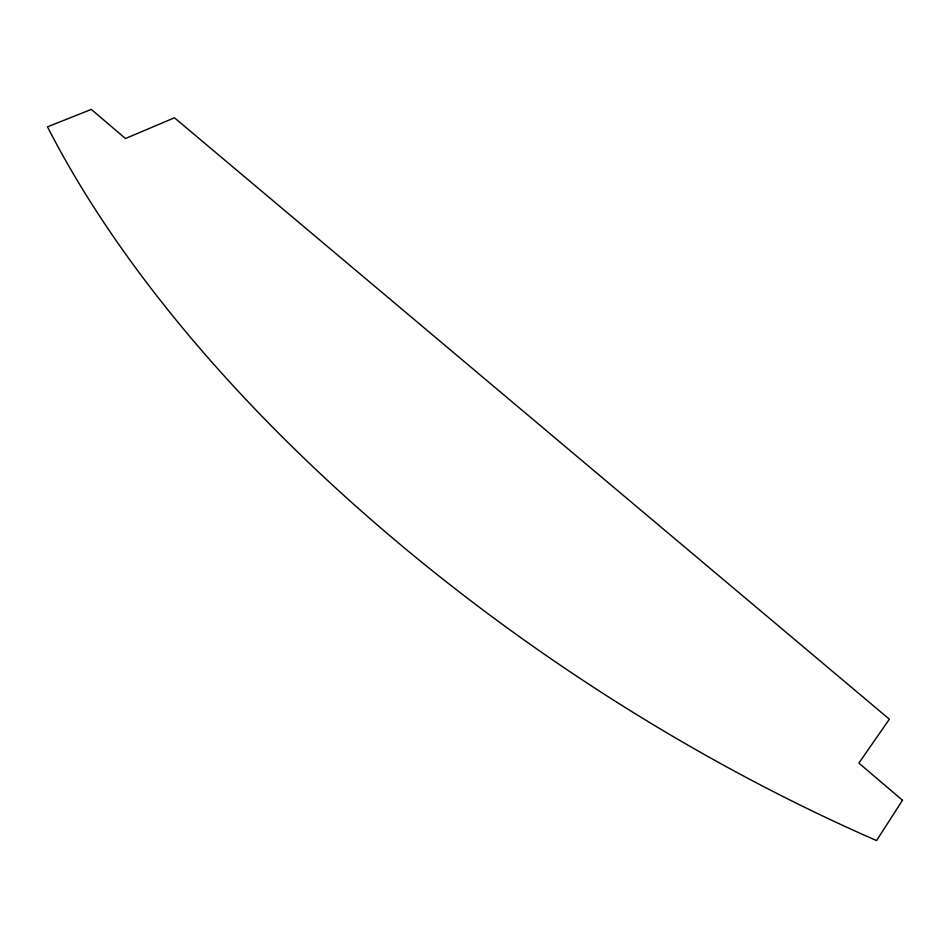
<?xml version="1.0" encoding="UTF-8"?>
<svg xmlns="http://www.w3.org/2000/svg" width="950" height="950" viewBox="0 0 950 950"><rect width="100%" height="100%" fill="white"/><g stroke="black" fill="none" stroke-linecap="round" stroke-linejoin="round"><path stroke-width="1.43" d="M902.5 800.256L876.565 840.584A977.502 465.702 33.6 0 1 47.5 126.837L91.295 109.416L125.471 138.522L174.444 117.788L889.354 719.186L858.871 763.099L902.5 800.256"/></g></svg>
